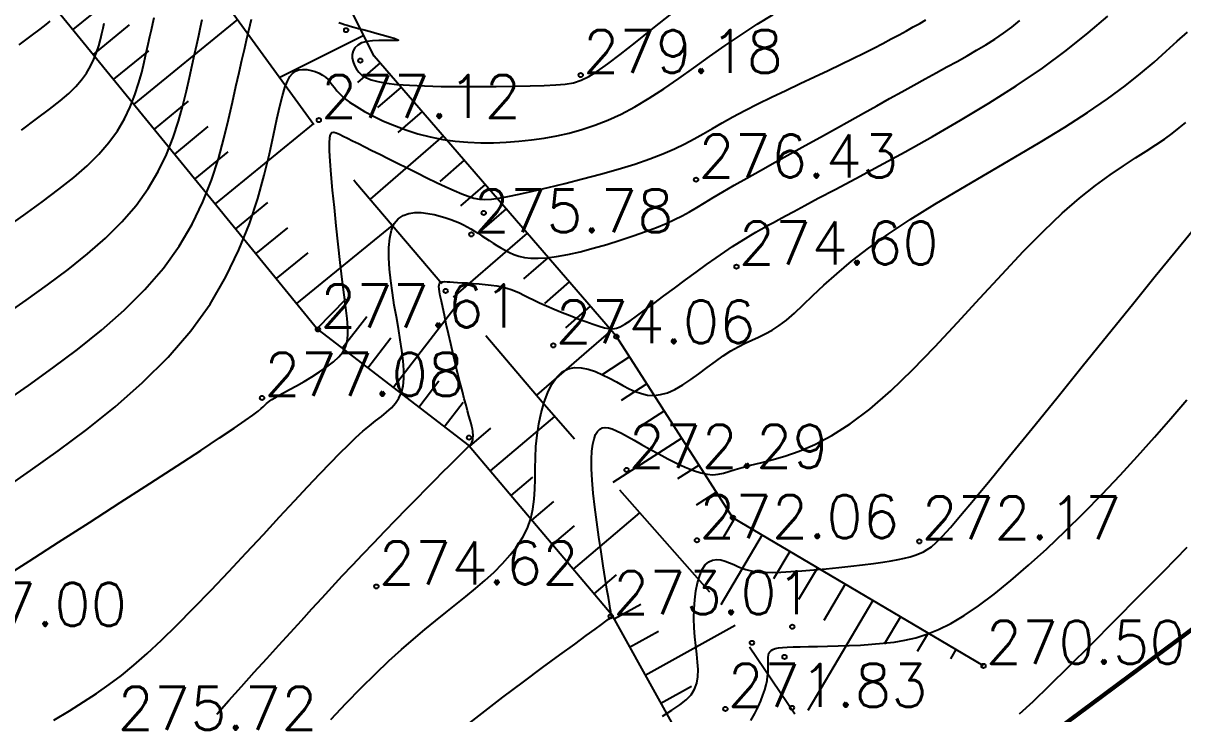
# Model space of a CAD drawing. Extents: x 524954 to 526204, y 9523489 to 9524010.
# Drawn here: x 525968.85 to 525995.9, y 9523694.08 to 9523710.19 of the extents above; entities that cross this region are included whole.
import ezdxf

# ---------------------------------------------------------------- set-up
doc = ezdxf.new("R2010")
doc.units = 0
doc.header["$PDMODE"] = 33
doc.header["$PDSIZE"] = 0.1
doc.linetypes.add('ACAD_ISO12W100', pattern=[21, 12, -3, 0, -3, 0, -3])
doc.linetypes.add('CACHE2', pattern=[4.7625, 3.175, -1.5875])
for name, color, linetype in [('Bas_Talus', 40, 'CACHE2'), ('Bord Fleuve', 4, 'ACAD_ISO12W100'), ('CN_01_00', 3, 'Continuous'), ('CN_02_00', 4, 'Continuous'), ('CN_05_00', 6, 'Continuous'), ('CN_10_00', 1, 'Continuous'), ('Haut_Talus', 30, 'Continuous'), ('Talus', 2, 'Continuous'), ('TopoAlt', 3, 'Continuous'), ('TOPOJIS', 7, 'Continuous')]:
    doc.layers.add(name, color=color, linetype=linetype)
doc.styles.add('Simplex 1.0', font='Simplex.shx', dxfattribs={"width": 0.99, "height": 1})

# ---------------------------------------------------------------- blocks, each defined once
blk = doc.blocks.new('TCPOINT M')
at = {"color": 0}
blk.add_point((0, 0), dxfattribs=at)
at = {"layer": 'TopoAlt', "style": 'Simplex 1.0', "width": 0.99}
blk.add_attdef('ALT', (0.15, 0.15), '', height=1, dxfattribs=at)

msp = doc.modelspace()

# ---------------------------------------------------------------- hatches: boundary and pattern name
at = {"layer": 'Bord Fleuve', "ltscale": 0.5}
h = msp.add_hatch(dxfattribs=at)
h.set_pattern_fill('ANSI33', color=256, scale=2, angle=330, style=0)
h.paths.add_polyline_path([(526101.715, 9523771.778), (526101.498, 9523728.689), (526067.042, 9523702.1), (526048.223, 9523678.528), (526031.816, 9523676.184), (526027.837, 9523671.249), (526016.46, 9523661.911), (526012.684, 9523655.259), (526010.342, 9523652.337), (526009.349, 9523649.826), (526002.836, 9523644.901), (526001.359, 9523638.704), (525998.552, 9523634.868), (525992.641, 9523630.59), (525971.373, 9523621.771), (525946.333, 9523622.282), (525936.503, 9523619.892), (525930.695, 9523617.923), (525919.699, 9523615.395), (525895.841, 9523612.948), (525885.599, 9523613.628), (525875.196, 9523613.421), (525867.372, 9523614.558), (525859.164, 9523613.749), (525850.68, 9523611.584), (525842.877, 9523609.413), (525834.137, 9523605.724), (525821.783, 9523602.11), (525815.903, 9523600.185), (525796.184, 9523594.113), (525774.026, 9523585.199), (525767.099, 9523581.761), (525763.989, 9523580.32), (525760.33, 9523578.539), (525748.039, 9523572.413), (525744.059, 9523571.766), (525739.195, 9523569.005), (525726.381, 9523563.785), (525719.788, 9523561.814), (525707.248, 9523554.536), (525700.147, 9523552.212), (525692.212, 9523549.16), (525674.921, 9523545.702), (525662.522, 9523542.332), (525644.942, 9523541.016), (525635.899, 9523540.053), (525621.612, 9523536.522), (525609.298, 9523533.789), (525593.484, 9523529.477), (525590.482, 9523529.837), (525587.338, 9523528.188), (525575.413, 9523524.864), (525573.541, 9523524.376), (525537.559, 9523507.804), (525536.053, 9523507.312), (525509.961, 9523500.658), (525472.702, 9523501.018), (525453.195, 9523495.13), (525425.264, 9523493.316), (525409.725, 9523500.229), (525383.624, 9523517.145), (525374.857, 9523528.592), (525397.503, 9523550.219), (525408.728, 9523544.096), (525423.511, 9523536.311), (525445.736, 9523537.578), (525453.966, 9523539.782), (525464.454, 9523546.087), (525473.153, 9523547.827), (525482.046, 9523548.599), (525491.438, 9523548.246), (525499.251, 9523546.152), (525510.455, 9523545.914), (525524.182, 9523548.573), (525533.752, 9523550.446), (525539.312, 9523550.42), (525543.959, 9523554.529), (525548.966, 9523556.567), (525556.157, 9523559.482), (525565.701, 9523562.659), (525575.687, 9523565.927), (525586.045, 9523569.089), (525592.726, 9523570.833), (525599.232, 9523573.013), (525615.849, 9523577.326), (525625.16, 9523582.583), (525628.685, 9523586.517), (525632.523, 9523586.625), (525648.079, 9523583.088), (525655.429, 9523583.638), (525665.347, 9523586.334), (525670.505, 9523587.365), (525674.974, 9523592.31), (525681.363, 9523595.427), (525690.374, 9523596.897), (525696.726, 9523596.667), (525703.112, 9523600.372), (525712.502, 9523603.181), (525720.951, 9523606.622), (525729.973, 9523611.744), (525735.094, 9523612.577), (525741.896, 9523615.967), (525746.088, 9523618.007), (525749.05, 9523619.379), (525756.94, 9523623.296), (525766.831, 9523627.898), (525804.249, 9523638.101), (525817.576, 9523642.025), (525828.432, 9523644.919), (525839.805, 9523649.896), (525846.166, 9523651.166), (525855.839, 9523655.822), (525867.776, 9523655.711), (525877.503, 9523655.632), (525886.144, 9523654.198), (525894.786, 9523653.829), (525911.157, 9523655.506), (525918.652, 9523656.801), (525925.004, 9523658.249), (525933.183, 9523660.832), (525939.613, 9523663.374), (525944.509, 9523665.893), (525950.393, 9523669.022), (525957.623, 9523672.73), (525962.986, 9523676.276), (525970.165, 9523679.965), (525973.599, 9523682.924), (525976.261, 9523684.646), (525980.145, 9523686.246), (525987.591, 9523689.162), (525991.967, 9523692.966), (525998.543, 9523697.851), (526003.542, 9523703.73), (526012.581, 9523711.677), (526026.66, 9523716.709), (526030.85, 9523726.011), (526046.387, 9523740.613), (526052.355, 9523745.599), (526061.927, 9523759.011), (526073.275, 9523760.379), (526077.818, 9523761.95), (526083.981, 9523762.217)])
h.paths.add_polyline_path([(525512.661, 9523516.101), (525534.357, 9523523.257), (525535.319, 9523520.342), (525513.623, 9523513.186)], flags=24)
h.paths.add_polyline_path([(525743.331, 9523593.045), (525764.315, 9523602.078), (525765.529, 9523599.259), (525744.545, 9523590.226)], flags=24)
h.paths.add_polyline_path([(525983.194, 9523662.071), (526001.508, 9523675.73), (526003.343, 9523673.269), (525985.029, 9523659.611)], flags=24)

# ---------------------------------------------------------------- linework, layer by layer
at = {"layer": 'Bas_Talus', "flags": 128}
msp.add_lwpolyline([(525970.262, 9523719.035), (525970.196, 9523717.311), (525973.155, 9523711.239), (525976.613, 9523706.474), (525980.955, 9523701.353), (525985.193, 9523696.546), (525986.851, 9523694.081)], dxfattribs=at)
at = {"layer": 'Bord Fleuve', "ltscale": 0.35, "flags": 128}
msp.add_lwpolyline([(525394.875, 9523547.688, 0.1, 0.1, 0), (525407.137, 9523541.702, 0.1, 0.1, 0), (525423.511, 9523536.311, 0.1, 0.1, 0), (525445.736, 9523537.578, 0.1, 0.1, 0), (525453.966, 9523539.782, 0.1, 0.1, 0), (525464.454, 9523546.087, 0.1, 0.1, 0), (525473.153, 9523547.827, 0.1, 0.1, 0), (525482.046, 9523548.599, 0.1, 0.1, 0), (525491.438, 9523548.246, 0.1, 0.1, 0), (525499.251, 9523546.152, 0.1, 0.1, 0), (525510.455, 9523545.914, 0.1, 0.1, 0), (525524.182, 9523548.573, 0.1, 0.1, 0), (525533.752, 9523550.446, 0.1, 0.1, 0), (525539.312, 9523550.42, 0.1, 0.1, 0), (525543.959, 9523554.529, 0.1, 0.1, 0), (525548.966, 9523556.567, 0.1, 0.1, 0), (525556.157, 9523559.482, 0.1, 0.1, 0), (525565.701, 9523562.659, 0.1, 0.1, 0), (525575.687, 9523565.927, 0.1, 0.1, 0), (525586.045, 9523569.089, 0.1, 0.1, 0), (525592.726, 9523570.833, 0.1, 0.1, 0), (525599.232, 9523573.013, 0.1, 0.1, 0), (525615.849, 9523577.326, 0.1, 0.1, 0), (525625.16, 9523582.583, 0.1, 0.1, 0), (525628.685, 9523586.517, 0.1, 0.1, 0), (525632.523, 9523586.625, 0.1, 0.1, 0), (525648.079, 9523583.088, 0.1, 0.1, 0), (525655.429, 9523583.638, 0.1, 0.1, 0), (525665.347, 9523586.334, 0.1, 0.1, 0), (525670.505, 9523587.365, 0.1, 0.1, 0), (525674.974, 9523592.31, 0.1, 0.1, 0), (525674.974, 9523592.31, 0.1, 0.1, 0), (525681.363, 9523595.427, 0.1, 0.1, 0), (525681.363, 9523595.427, 0.1, 0.1, 0), (525690.374, 9523596.897, 0.1, 0.1, 0), (525696.726, 9523596.667, 0.1, 0.1, 0), (525703.112, 9523600.372, 0.1, 0.1, 0), (525712.502, 9523603.181, 0.1, 0.1, 0), (525712.502, 9523603.181, 0.1, 0.1, 0), (525720.951, 9523606.622, 0.1, 0.1, 0), (525729.973, 9523611.744, 0.1, 0.1, 0), (525735.094, 9523612.577, 0.1, 0.1, 0), (525741.896, 9523615.967, 0.1, 0.1, 0), (525746.088, 9523618.007, 0.1, 0.1, 0), (525749.05, 9523619.379, 0.1, 0.1, 0), (525756.94, 9523623.296, 0.1, 0.1, 0), (525766.831, 9523627.898, 0.1, 0.1, 0), (525804.249, 9523638.101, 0.1, 0.1, 0), (525817.576, 9523642.025, 0.1, 0.1, 0), (525828.432, 9523644.919, 0.1, 0.1, 0), (525839.805, 9523649.896, 0.1, 0.1, 0), (525846.166, 9523651.166, 0.1, 0.1, 0), (525855.839, 9523655.822, 0.1, 0.1, 0), (525867.776, 9523655.711, 0.1, 0.1, 0), (525877.503, 9523655.632, 0.1, 0.1, 0), (525886.144, 9523654.198, 0.1, 0.1, 0), (525894.786, 9523653.829, 0.1, 0.1, 0), (525911.157, 9523655.506, 0.1, 0.1, 0), (525918.652, 9523656.801, 0.1, 0.1, 0), (525925.004, 9523658.249, 0.1, 0.1, 0), (525933.183, 9523660.832, 0.1, 0.1, 0), (525939.613, 9523663.374, 0.1, 0.1, 0), (525944.509, 9523665.893, 0.1, 0.1, 0), (525950.393, 9523669.022, 0.1, 0.1, 0), (525957.623, 9523672.73, 0.1, 0.1, 0), (525962.986, 9523676.276, 0.1, 0.1, 0), (525970.165, 9523679.965, 0.1, 0.1, 0), (525970.165, 9523679.965, 0.1, 0.1, 0), (525973.599, 9523682.924, 0.1, 0.1, 0), (525976.261, 9523684.646, 0.1, 0.1, 0), (525980.145, 9523686.246, 0.1, 0.1, 0), (525987.591, 9523689.162, 0.1, 0.1, 0), (525991.967, 9523692.966, 0.1, 0.1, 0), (525998.543, 9523697.851, 0.1, 0.1, 0), (526003.542, 9523703.73, 0.1, 0.1, 0), (526012.581, 9523711.677, 0.1, 0.1, 0), (526026.66, 9523716.709, 0.1, 0.1, 0), (526030.85, 9523726.011, 0.1, 0.1, 0), (526046.387, 9523740.613, 0.1, 0.1, 0), (526052.355, 9523745.599, 0.1, 0.1, 0), (526061.927, 9523759.011, 0.1, 0.1, 0), (526073.275, 9523760.379, 0.1, 0.1, 0), (526077.818, 9523761.95, 0.1, 0.1, 0), (526083.981, 9523762.217, 0.1, 0.1, 0), (526101.715, 9523771.778, 0, 0, 0)], format="xyseb", dxfattribs=at)
at = {"layer": 'CN_01_00', "flags": 128}
for points, elevation in [([(525976.212, 9523710.207), (525976.282, 9523710.182), (525976.346, 9523710.16), (525976.41, 9523710.14), (525976.482, 9523710.118), (525976.567, 9523710.094), (525976.673, 9523710.065), (525976.803, 9523710.031), (525976.951, 9523709.992), (525977.106, 9523709.951), (525977.256, 9523709.911), (525977.392, 9523709.872), (525977.503, 9523709.838), (525977.579, 9523709.811), (525977.61, 9523709.792), (525977.587, 9523709.784), (525977.519, 9523709.782), (525977.415, 9523709.785), (525977.287, 9523709.787), (525977.146, 9523709.786), (525977.002, 9523709.779), (525976.865, 9523709.76), (525976.746, 9523709.728), (525976.655, 9523709.679), (525976.589, 9523709.616), (525976.548, 9523709.542), (525976.529, 9523709.46), (525976.53, 9523709.373), (525976.547, 9523709.285), (525976.58, 9523709.198), (525976.625, 9523709.117), (525976.681, 9523709.043), (525976.753, 9523708.977), (525976.848, 9523708.919), (525976.97, 9523708.869), (525977.127, 9523708.826), (525977.324, 9523708.79), (525977.567, 9523708.762), (525977.862, 9523708.74), (525978.211, 9523708.724), (525978.604, 9523708.715), (525979.024, 9523708.711), (525979.457, 9523708.711), (525979.886, 9523708.714), (525980.297, 9523708.72), (525980.675, 9523708.728), (525981.004, 9523708.737), (525981.275, 9523708.747), (525981.498, 9523708.766), (525981.69, 9523708.8), (525981.869, 9523708.856), (525982.05, 9523708.943), (525982.251, 9523709.067), (525982.488, 9523709.237), (525982.779, 9523709.459), (525983.133, 9523709.738), (525983.539, 9523710.062), (525983.981, 9523710.416)], 279), ([(525968.368, 9523697.241), (525968.993, 9523697.642), (525969.678, 9523698.082), (525970.396, 9523698.542), (525971.115, 9523699.006), (525971.807, 9523699.453), (525972.443, 9523699.865), (525972.993, 9523700.225), (525973.435, 9523700.517), (525973.776, 9523700.746), (525974.029, 9523700.92), (525974.209, 9523701.048), (525974.33, 9523701.138), (525974.407, 9523701.2), (525974.452, 9523701.241), (525974.48, 9523701.271), (525974.504, 9523701.296), (525974.529, 9523701.32), (525974.559, 9523701.345), (525974.598, 9523701.374), (525974.65, 9523701.408), (525974.719, 9523701.45), (525974.809, 9523701.502), (525974.924, 9523701.566), (525975.066, 9523701.643), (525975.229, 9523701.733), (525975.405, 9523701.833), (525975.587, 9523701.941), (525975.767, 9523702.054), (525975.937, 9523702.17), (525976.089, 9523702.287), (525976.215, 9523702.403), (525976.309, 9523702.517), (525976.374, 9523702.635), (525976.413, 9523702.765), (525976.429, 9523702.914), (525976.426, 9523703.09), (525976.407, 9523703.3), (525976.377, 9523703.553), (525976.339, 9523703.855), (525976.295, 9523704.211), (525976.249, 9523704.608), (525976.201, 9523705.031), (525976.155, 9523705.463), (525976.111, 9523705.888), (525976.071, 9523706.291), (525976.038, 9523706.656), (525976.014, 9523706.967), (525975.999, 9523707.211), (525975.995, 9523707.392), (525976.002, 9523707.519), (525976.021, 9523707.598), (525976.052, 9523707.638), (525976.097, 9523707.646), (525976.155, 9523707.631), (525976.228, 9523707.599), (525976.316, 9523707.557), (525976.419, 9523707.507), (525976.538, 9523707.448), (525976.672, 9523707.381), (525976.822, 9523707.306), (525976.988, 9523707.222), (525977.17, 9523707.13), (525977.369, 9523707.03), (525977.584, 9523706.923), (525977.809, 9523706.811), (525978.04, 9523706.697), (525978.271, 9523706.584), (525978.497, 9523706.476), (525978.711, 9523706.375), (525978.908, 9523706.286), (525979.083, 9523706.21), (525979.233, 9523706.151), (525979.366, 9523706.109), (525979.493, 9523706.083), (525979.625, 9523706.074), (525979.773, 9523706.082), (525979.947, 9523706.105), (525980.159, 9523706.145), (525980.419, 9523706.201), (525980.735, 9523706.272), (525981.096, 9523706.356), (525981.49, 9523706.452), (525981.903, 9523706.557), (525982.32, 9523706.668), (525982.73, 9523706.784), (525983.117, 9523706.903), (525983.469, 9523707.021), (525983.776, 9523707.138), (525984.044, 9523707.254), (525984.283, 9523707.371), (525984.504, 9523707.489), (525984.716, 9523707.61), (525984.931, 9523707.736), (525985.157, 9523707.868), (525985.406, 9523708.007), (525985.685, 9523708.153), (525985.988, 9523708.306), (525986.31, 9523708.463), (525986.642, 9523708.621), (525986.977, 9523708.78), (525987.309, 9523708.935), (525987.629, 9523709.086), (525987.931, 9523709.229), (525988.208, 9523709.364), (525988.462, 9523709.489), (525988.694, 9523709.607), (525988.908, 9523709.718), (525989.104, 9523709.822), (525989.286, 9523709.92), (525989.456, 9523710.013), (525989.615, 9523710.101), (525989.767, 9523710.185), (525989.911, 9523710.267)], 277), ([(525968.395, 9523705.377), (525968.864, 9523705.711), (525969.292, 9523706.021), (525969.682, 9523706.314), (525970.032, 9523706.593), (525970.344, 9523706.864), (525970.617, 9523707.132), (525970.852, 9523707.402), (525971.05, 9523707.679), (525971.214, 9523707.959), (525971.349, 9523708.239), (525971.458, 9523708.515), (525971.545, 9523708.783), (525971.616, 9523709.039), (525971.674, 9523709.279), (525971.723, 9523709.499), (525971.768, 9523709.698), (525971.808, 9523709.876), (525971.844, 9523710.037), (525971.876, 9523710.184), (525971.905, 9523710.321)], 281), ([(525968.413, 9523701.35), (525968.972, 9523701.738), (525969.544, 9523702.148), (525970.117, 9523702.578), (525970.675, 9523703.026), (525971.205, 9523703.493), (525971.693, 9523703.975), (525972.125, 9523704.473), (525972.49, 9523704.984), (525972.793, 9523705.502), (525973.041, 9523706.019), (525973.243, 9523706.529), (525973.405, 9523707.024), (525973.536, 9523707.497), (525973.643, 9523707.94), (525973.734, 9523708.348), (525973.816, 9523708.714), (525973.889, 9523709.039), (525973.955, 9523709.326), (525974.014, 9523709.577), (525974.065, 9523709.796), (525974.109, 9523709.985), (525974.147, 9523710.147), (525974.178, 9523710.284)], 279), ([(525968.755, 9523709.684), (525969.04, 9523709.895), (525969.247, 9523710.05), (525969.39, 9523710.159), (525969.483, 9523710.234)], 283), ([(525979.059, 9523693.709), (525979.55, 9523694.09), (525980.043, 9523694.465), (525980.522, 9523694.825), (525980.97, 9523695.158), (525981.374, 9523695.456), (525981.718, 9523695.707), (525981.989, 9523695.907), (525982.195, 9523696.057), (525982.343, 9523696.166), (525982.444, 9523696.24), (525982.507, 9523696.286), (525982.542, 9523696.311), (525982.557, 9523696.322), (525982.562, 9523696.325), (525982.565, 9523696.327), (525982.568, 9523696.329), (525982.571, 9523696.331), (525982.573, 9523696.332), (525982.575, 9523696.333), (525982.576, 9523696.334), (525982.577, 9523696.336), (525982.578, 9523696.337), (525982.579, 9523696.338), (525982.579, 9523696.34), (525982.579, 9523696.341), (525982.579, 9523696.343), (525982.579, 9523696.345), (525982.578, 9523696.347), (525982.578, 9523696.349), (525982.578, 9523696.351), (525982.578, 9523696.354), (525982.578, 9523696.356), (525982.578, 9523696.359), (525982.578, 9523696.362), (525982.578, 9523696.364), (525982.578, 9523696.367), (525982.577, 9523696.37), (525982.577, 9523696.373), (525982.576, 9523696.378), (525982.573, 9523696.389), (525982.568, 9523696.414), (525982.56, 9523696.46), (525982.547, 9523696.534), (525982.528, 9523696.642), (525982.503, 9523696.792), (525982.47, 9523696.99), (525982.429, 9523697.24), (525982.382, 9523697.533), (525982.332, 9523697.858), (525982.28, 9523698.202), (525982.232, 9523698.553), (525982.187, 9523698.899), (525982.151, 9523699.23), (525982.125, 9523699.531), (525982.111, 9523699.795), (525982.109, 9523700.02), (525982.119, 9523700.21), (525982.139, 9523700.367), (525982.168, 9523700.494), (525982.206, 9523700.593), (525982.251, 9523700.667), (525982.303, 9523700.718), (525982.361, 9523700.748), (525982.427, 9523700.758), (525982.503, 9523700.751), (525982.59, 9523700.725), (525982.692, 9523700.683), (525982.81, 9523700.624), (525982.946, 9523700.551), (525983.102, 9523700.464), (525983.279, 9523700.363), (525983.473, 9523700.255), (525983.677, 9523700.142), (525983.887, 9523700.031), (525984.095, 9523699.927), (525984.297, 9523699.833), (525984.486, 9523699.756), (525984.658, 9523699.699), (525984.807, 9523699.667), (525984.94, 9523699.658), (525985.064, 9523699.667), (525985.187, 9523699.692), (525985.317, 9523699.73), (525985.46, 9523699.776), (525985.625, 9523699.828), (525985.82, 9523699.882), (525986.05, 9523699.937), (525986.315, 9523700.002), (525986.616, 9523700.087), (525986.951, 9523700.203), (525987.318, 9523700.361), (525987.717, 9523700.57), (525988.147, 9523700.843), (525988.606, 9523701.189), (525989.093, 9523701.615), (525989.601, 9523702.106), (525990.122, 9523702.642), (525990.648, 9523703.206), (525991.172, 9523703.776), (525991.686, 9523704.335), (525992.182, 9523704.863), (525992.651, 9523705.341), (525993.089, 9523705.754), (525993.494, 9523706.105), (525993.867, 9523706.402), (525994.208, 9523706.652), (525994.519, 9523706.865), (525994.8, 9523707.047), (525995.052, 9523707.206), (525995.276, 9523707.35), (525995.474, 9523707.485), (525995.652, 9523707.616), (525995.817, 9523707.744), (525995.976, 9523707.872)], 273), ([(525985.826, 9523693.925), (525985.917, 9523694.089), (525985.994, 9523694.242), (525986.058, 9523694.384), (525986.11, 9523694.516), (525986.151, 9523694.639), (525986.182, 9523694.753), (525986.204, 9523694.858), (525986.219, 9523694.956), (525986.228, 9523695.046), (525986.231, 9523695.13), (525986.231, 9523695.207), (525986.23, 9523695.277), (525986.229, 9523695.341), (525986.231, 9523695.398), (525986.237, 9523695.448), (525986.249, 9523695.492), (525986.268, 9523695.529), (525986.298, 9523695.559), (525986.34, 9523695.583), (525986.397, 9523695.601), (525986.47, 9523695.616), (525986.562, 9523695.626), (525986.676, 9523695.634), (525986.814, 9523695.639), (525986.977, 9523695.643), (525987.168, 9523695.647), (525987.382, 9523695.65), (525987.616, 9523695.655), (525987.865, 9523695.662), (525988.123, 9523695.671), (525988.387, 9523695.684), (525988.652, 9523695.702), (525988.914, 9523695.725), (525989.169, 9523695.755), (525989.421, 9523695.797), (525989.674, 9523695.855), (525989.934, 9523695.937), (525990.206, 9523696.046), (525990.494, 9523696.19), (525990.803, 9523696.372), (525991.139, 9523696.598), (525991.504, 9523696.872), (525991.895, 9523697.19), (525992.305, 9523697.545), (525992.728, 9523697.93), (525993.16, 9523698.339), (525993.594, 9523698.766), (525994.023, 9523699.205), (525994.443, 9523699.648), (525994.849, 9523700.09), (525995.241, 9523700.53), (525995.623, 9523700.969), (525995.997, 9523701.405)], 271)]:
    msp.add_lwpolyline(points, dxfattribs=dict(at, elevation=elevation))
at = {"layer": 'CN_02_00', "flags": 128}
for points, elevation in [([(525968.423, 9523699.337), (525969.026, 9523699.752), (525969.67, 9523700.211), (525970.334, 9523700.71), (525970.996, 9523701.243), (525971.635, 9523701.807), (525972.231, 9523702.397), (525972.761, 9523703.009), (525973.21, 9523703.637), (525973.582, 9523704.271), (525973.885, 9523704.899), (525974.129, 9523705.512), (525974.323, 9523706.097), (525974.475, 9523706.644), (525974.595, 9523707.141), (525974.691, 9523707.578), (525974.772, 9523707.947), (525974.841, 9523708.25), (525974.902, 9523708.495), (525974.959, 9523708.688), (525975.014, 9523708.835), (525975.071, 9523708.943), (525975.133, 9523709.018), (525975.204, 9523709.068), (525975.285, 9523709.097), (525975.375, 9523709.109), (525975.47, 9523709.105), (525975.567, 9523709.088), (525975.662, 9523709.059), (525975.753, 9523709.022), (525975.835, 9523708.977), (525975.906, 9523708.926), (525975.964, 9523708.873), (525976.014, 9523708.815), (525976.061, 9523708.753), (525976.111, 9523708.685), (525976.171, 9523708.612), (525976.246, 9523708.531), (525976.343, 9523708.443), (525976.468, 9523708.347), (525976.625, 9523708.242), (525976.812, 9523708.132), (525977.024, 9523708.019), (525977.26, 9523707.907), (525977.513, 9523707.8), (525977.782, 9523707.7), (525978.061, 9523707.611), (525978.348, 9523707.537), (525978.639, 9523707.479), (525978.933, 9523707.438), (525979.228, 9523707.412), (525979.525, 9523707.4), (525979.823, 9523707.401), (525980.12, 9523707.414), (525980.417, 9523707.437), (525980.712, 9523707.469), (525981.005, 9523707.51), (525981.297, 9523707.561), (525981.59, 9523707.626), (525981.886, 9523707.706), (525982.185, 9523707.806), (525982.49, 9523707.926), (525982.803, 9523708.07), (525983.124, 9523708.24), (525983.455, 9523708.438), (525983.795, 9523708.66), (525984.144, 9523708.899), (525984.499, 9523709.15), (525984.861, 9523709.408), (525985.228, 9523709.666), (525985.598, 9523709.92), (525985.972, 9523710.163), (525986.347, 9523710.391)], 278), ([(525968.809, 9523707.697), (525969.166, 9523707.958), (525969.464, 9523708.182), (525969.711, 9523708.376), (525969.914, 9523708.549), (525970.08, 9523708.71), (525970.216, 9523708.867), (525970.33, 9523709.026), (525970.425, 9523709.187), (525970.502, 9523709.349), (525970.565, 9523709.508), (525970.616, 9523709.662), (525970.656, 9523709.81), (525970.69, 9523709.948), (525970.718, 9523710.075), (525970.744, 9523710.189)], 282), ([(525969.567, 9523693.93), (525969.93, 9523694.151), (525970.26, 9523694.357), (525970.565, 9523694.557), (525970.857, 9523694.761), (525971.144, 9523694.977), (525971.436, 9523695.215), (525971.744, 9523695.484), (525972.076, 9523695.794), (525972.44, 9523696.15), (525972.828, 9523696.543), (525973.234, 9523696.964), (525973.646, 9523697.398), (525974.056, 9523697.836), (525974.455, 9523698.264), (525974.834, 9523698.672), (525975.183, 9523699.048), (525975.495, 9523699.382), (525975.773, 9523699.676), (525976.02, 9523699.933), (525976.24, 9523700.157), (525976.437, 9523700.352), (525976.615, 9523700.522), (525976.778, 9523700.669), (525976.929, 9523700.798), (525977.073, 9523700.912), (525977.207, 9523701.017), (525977.33, 9523701.117), (525977.441, 9523701.217), (525977.536, 9523701.323), (525977.615, 9523701.439), (525977.676, 9523701.571), (525977.716, 9523701.722), (525977.734, 9523701.898), (525977.734, 9523702.097), (525977.717, 9523702.315), (525977.688, 9523702.551), (525977.649, 9523702.801), (525977.604, 9523703.064), (525977.557, 9523703.336), (525977.509, 9523703.615), (525977.465, 9523703.897), (525977.428, 9523704.178), (525977.4, 9523704.452), (525977.385, 9523704.713), (525977.385, 9523704.955), (525977.404, 9523705.173), (525977.444, 9523705.361), (525977.509, 9523705.514), (525977.6, 9523705.628), (525977.714, 9523705.705), (525977.845, 9523705.751), (525977.988, 9523705.77), (525978.138, 9523705.769), (525978.29, 9523705.751), (525978.439, 9523705.723), (525978.58, 9523705.688), (525978.708, 9523705.651), (525978.825, 9523705.612), (525978.931, 9523705.572), (525979.03, 9523705.53), (525979.122, 9523705.486), (525979.21, 9523705.44), (525979.295, 9523705.392), (525979.379, 9523705.341), (525979.463, 9523705.287), (525979.549, 9523705.231), (525979.635, 9523705.174), (525979.724, 9523705.116), (525979.813, 9523705.058), (525979.905, 9523705), (525979.998, 9523704.945), (525980.094, 9523704.891), (525980.193, 9523704.84), (525980.298, 9523704.794), (525980.414, 9523704.755), (525980.544, 9523704.726), (525980.694, 9523704.708), (525980.866, 9523704.704), (525981.064, 9523704.715), (525981.294, 9523704.745), (525981.557, 9523704.794), (525981.846, 9523704.859), (525982.152, 9523704.939), (525982.467, 9523705.028), (525982.78, 9523705.125), (525983.084, 9523705.226), (525983.37, 9523705.327), (525983.627, 9523705.425), (525983.851, 9523705.518), (525984.048, 9523705.609), (525984.226, 9523705.699), (525984.396, 9523705.792), (525984.567, 9523705.891), (525984.747, 9523706), (525984.947, 9523706.12), (525985.175, 9523706.256), (525985.438, 9523706.409), (525985.733, 9523706.576), (525986.053, 9523706.756), (525986.391, 9523706.944), (525986.741, 9523707.138), (525987.097, 9523707.335), (525987.452, 9523707.531), (525987.799, 9523707.724), (525988.135, 9523707.91), (525988.457, 9523708.089), (525988.767, 9523708.262), (525989.064, 9523708.428), (525989.351, 9523708.588), (525989.627, 9523708.742), (525989.894, 9523708.89), (525990.151, 9523709.031), (525990.399, 9523709.167), (525990.639, 9523709.298), (525990.87, 9523709.428), (525991.094, 9523709.556), (525991.31, 9523709.686), (525991.519, 9523709.818), (525991.721, 9523709.955), (525991.916, 9523710.099), (525992.104, 9523710.25)], 276), ([(525976.031, 9523693.95), (525976.387, 9523694.327), (525976.735, 9523694.685), (525977.069, 9523695.016), (525977.383, 9523695.313), (525977.677, 9523695.581), (525977.955, 9523695.823), (525978.218, 9523696.043), (525978.469, 9523696.248), (525978.711, 9523696.442), (525978.946, 9523696.629), (525979.176, 9523696.814), (525979.403, 9523697.002), (525979.624, 9523697.192), (525979.836, 9523697.387), (525980.034, 9523697.584), (525980.216, 9523697.786), (525980.376, 9523697.991), (525980.511, 9523698.201), (525980.618, 9523698.414), (525980.694, 9523698.632), (525980.744, 9523698.855), (525980.773, 9523699.083), (525980.787, 9523699.317), (525980.793, 9523699.556), (525980.795, 9523699.802), (525980.8, 9523700.054), (525980.813, 9523700.314), (525980.84, 9523700.579), (525980.881, 9523700.845), (525980.936, 9523701.104), (525981.006, 9523701.349), (525981.089, 9523701.574), (525981.187, 9523701.771), (525981.298, 9523701.933), (525981.423, 9523702.053), (525981.562, 9523702.126), (525981.712, 9523702.157), (525981.87, 9523702.152), (525982.033, 9523702.118), (525982.2, 9523702.062), (525982.367, 9523701.989), (525982.531, 9523701.906), (525982.69, 9523701.82), (525982.842, 9523701.738), (525982.988, 9523701.662), (525983.131, 9523701.598), (525983.273, 9523701.548), (525983.417, 9523701.516), (525983.565, 9523701.507), (525983.719, 9523701.524), (525983.882, 9523701.57), (525984.056, 9523701.648), (525984.238, 9523701.752), (525984.426, 9523701.876), (525984.617, 9523702.012), (525984.809, 9523702.154), (525984.999, 9523702.294), (525985.184, 9523702.426), (525985.363, 9523702.543), (525985.532, 9523702.64), (525985.694, 9523702.722), (525985.852, 9523702.795), (525986.007, 9523702.866), (525986.163, 9523702.942), (525986.322, 9523703.029), (525986.487, 9523703.135), (525986.66, 9523703.265), (525986.844, 9523703.426), (525987.046, 9523703.616), (525987.273, 9523703.834), (525987.532, 9523704.077), (525987.83, 9523704.344), (525988.173, 9523704.634), (525988.57, 9523704.942), (525989.027, 9523705.269), (525989.547, 9523705.612), (525990.118, 9523705.966), (525990.723, 9523706.327), (525991.346, 9523706.692), (525991.969, 9523707.057), (525992.578, 9523707.416), (525993.154, 9523707.767), (525993.682, 9523708.104), (525994.149, 9523708.425), (525994.559, 9523708.728), (525994.919, 9523709.014), (525995.236, 9523709.283), (525995.519, 9523709.533), (525995.775, 9523709.767), (525996.012, 9523709.982)], 274), ([(525983.766, 9523694.028), (525983.985, 9523694.163), (525984.168, 9523694.287), (525984.316, 9523694.405), (525984.431, 9523694.525), (525984.513, 9523694.653), (525984.565, 9523694.793), (525984.591, 9523694.946), (525984.596, 9523695.111), (525984.586, 9523695.287), (525984.566, 9523695.473), (525984.542, 9523695.67), (525984.519, 9523695.874), (525984.502, 9523696.087), (525984.496, 9523696.306), (525984.501, 9523696.526), (525984.518, 9523696.742), (525984.546, 9523696.947), (525984.585, 9523697.137), (525984.634, 9523697.306), (525984.695, 9523697.447), (525984.765, 9523697.556), (525984.846, 9523697.628), (525984.935, 9523697.667), (525985.03, 9523697.678), (525985.129, 9523697.668), (525985.23, 9523697.641), (525985.332, 9523697.604), (525985.431, 9523697.561), (525985.526, 9523697.518), (525985.617, 9523697.48), (525985.707, 9523697.448), (525985.801, 9523697.421), (525985.905, 9523697.401), (525986.025, 9523697.387), (525986.165, 9523697.38), (525986.33, 9523697.379), (525986.527, 9523697.384), (525986.758, 9523697.397), (525987.017, 9523697.415), (525987.295, 9523697.438), (525987.585, 9523697.465), (525987.877, 9523697.494), (525988.163, 9523697.525), (525988.435, 9523697.557), (525988.685, 9523697.588), (525988.906, 9523697.618), (525989.099, 9523697.648), (525989.267, 9523697.678), (525989.414, 9523697.709), (525989.543, 9523697.742), (525989.657, 9523697.777), (525989.759, 9523697.816), (525989.852, 9523697.858), (525989.942, 9523697.909), (525990.038, 9523697.977), (525990.152, 9523698.077), (525990.296, 9523698.223), (525990.481, 9523698.427), (525990.719, 9523698.702), (525991.022, 9523699.064), (525991.401, 9523699.524), (525991.862, 9523700.089), (525992.39, 9523700.738), (525992.962, 9523701.445), (525993.557, 9523702.18), (525994.152, 9523702.917), (525994.727, 9523703.627), (525995.258, 9523704.284), (525995.725, 9523704.858), (525996.112, 9523705.331)], 272)]:
    msp.add_lwpolyline(points, dxfattribs=dict(at, elevation=elevation))
at = {"layer": 'CN_05_00', "elevation": 275, "flags": 128}
msp.add_lwpolyline([(525973.371, 9523694.075), (525973.653, 9523694.393), (525973.945, 9523694.719), (525974.241, 9523695.048), (525974.533, 9523695.372), (525974.817, 9523695.684), (525975.085, 9523695.98), (525975.341, 9523696.26), (525975.586, 9523696.529), (525975.826, 9523696.789), (525976.061, 9523697.044), (525976.296, 9523697.297), (525976.534, 9523697.55), (525976.779, 9523697.807), (525977.03, 9523698.071), (525977.287, 9523698.337), (525977.542, 9523698.601), (525977.793, 9523698.858), (525978.033, 9523699.104), (525978.259, 9523699.332), (525978.464, 9523699.54), (525978.645, 9523699.722), (525978.797, 9523699.874), (525978.923, 9523699.999), (525979.026, 9523700.099), (525979.107, 9523700.18), (525979.171, 9523700.242), (525979.219, 9523700.291), (525979.256, 9523700.33), (525979.283, 9523700.361), (525979.303, 9523700.387), (525979.318, 9523700.411), (525979.328, 9523700.432), (525979.335, 9523700.45), (525979.339, 9523700.467), (525979.341, 9523700.483), (525979.342, 9523700.498), (525979.343, 9523700.514), (525979.344, 9523700.53), (525979.346, 9523700.548), (525979.347, 9523700.57), (525979.347, 9523700.596), (525979.345, 9523700.629), (525979.34, 9523700.669), (525979.331, 9523700.718), (525979.319, 9523700.778), (525979.301, 9523700.849), (525979.278, 9523700.933), (525979.251, 9523701.032), (525979.219, 9523701.147), (525979.183, 9523701.279), (525979.142, 9523701.429), (525979.097, 9523701.6), (525979.048, 9523701.792), (525978.995, 9523702.005), (525978.94, 9523702.233), (525978.883, 9523702.471), (525978.828, 9523702.711), (525978.774, 9523702.946), (525978.723, 9523703.17), (525978.678, 9523703.375), (525978.639, 9523703.555), (525978.607, 9523703.705), (525978.583, 9523703.826), (525978.566, 9523703.921), (525978.556, 9523703.994), (525978.552, 9523704.049), (525978.554, 9523704.088), (525978.562, 9523704.115), (525978.575, 9523704.134), (525978.592, 9523704.147), (525978.617, 9523704.155), (525978.649, 9523704.159), (525978.69, 9523704.16), (525978.743, 9523704.158), (525978.808, 9523704.154), (525978.887, 9523704.149), (525978.982, 9523704.143), (525979.093, 9523704.136), (525979.217, 9523704.129), (525979.351, 9523704.12), (525979.491, 9523704.11), (525979.632, 9523704.097), (525979.771, 9523704.081), (525979.903, 9523704.062), (525980.026, 9523704.038), (525980.136, 9523704.01), (525980.237, 9523703.977), (525980.333, 9523703.939), (525980.429, 9523703.896), (525980.529, 9523703.848), (525980.638, 9523703.794), (525980.76, 9523703.734), (525980.899, 9523703.668), (525981.06, 9523703.596), (525981.236, 9523703.521), (525981.423, 9523703.444), (525981.613, 9523703.369), (525981.801, 9523703.296), (525981.981, 9523703.229), (525982.146, 9523703.17), (525982.291, 9523703.122), (525982.411, 9523703.086), (525982.513, 9523703.064), (525982.603, 9523703.06), (525982.69, 9523703.074), (525982.782, 9523703.108), (525982.886, 9523703.166), (525983.01, 9523703.248), (525983.163, 9523703.357), (525983.349, 9523703.493), (525983.564, 9523703.652), (525983.799, 9523703.826), (525984.047, 9523704.011), (525984.301, 9523704.199), (525984.553, 9523704.384), (525984.795, 9523704.559), (525985.019, 9523704.719), (525985.221, 9523704.858), (525985.4, 9523704.978), (525985.559, 9523705.081), (525985.701, 9523705.17), (525985.829, 9523705.246), (525985.944, 9523705.313), (525986.051, 9523705.373), (525986.151, 9523705.428), (525986.249, 9523705.483), (525986.354, 9523705.541), (525986.479, 9523705.609), (525986.634, 9523705.694), (525986.832, 9523705.8), (525987.083, 9523705.935), (525987.401, 9523706.104), (525987.795, 9523706.313), (525988.273, 9523706.567), (525988.822, 9523706.861), (525989.425, 9523707.189), (525990.064, 9523707.546), (525990.721, 9523707.926), (525991.379, 9523708.322), (525992.02, 9523708.73), (525992.627, 9523709.143), (525993.185, 9523709.555), (525993.693, 9523709.96), (525994.152, 9523710.353)], dxfattribs=at)
at = {"layer": 'CN_10_00', "flags": 128}
for points, elevation in [([(525968.404, 9523703.364), (525968.918, 9523703.725), (525969.418, 9523704.085), (525969.899, 9523704.446), (525970.354, 9523704.809), (525970.774, 9523705.178), (525971.155, 9523705.554), (525971.489, 9523705.938), (525971.77, 9523706.332), (525972.004, 9523706.731), (525972.195, 9523707.129), (525972.35, 9523707.522), (525972.475, 9523707.903), (525972.576, 9523708.268), (525972.658, 9523708.61), (525972.729, 9523708.924), (525972.792, 9523709.206), (525972.849, 9523709.459), (525972.9, 9523709.689), (525972.946, 9523709.898), (525972.988, 9523710.093), (525973.025, 9523710.277)], 280), ([(525992.091, 9523694.08), (525992.409, 9523694.37), (525992.792, 9523694.737), (525993.248, 9523695.185), (525993.763, 9523695.699), (525994.317, 9523696.256), (525994.889, 9523696.834), (525995.458, 9523697.411), (525996.003, 9523697.966)], 270)]:
    msp.add_lwpolyline(points, dxfattribs=dict(at, elevation=elevation))
at = {"layer": 'Haut_Talus', "flags": 128}
for points in [[(525991.254, 9523695.197), (525985.409, 9523698.654), (525982.692, 9523702.879), (525977.042, 9523709.418), (525975.084, 9523713.321), (525971.506, 9523717.952), (525971.323, 9523723.72)], [(525969.535, 9523722.498), (525968.865, 9523715.711), (525969.351, 9523710.858), (525975.728, 9523703.044), (525979.256, 9523700.33), (525982.568, 9523696.414), (525984.876, 9523692.254)]]:
    msp.add_lwpolyline(points, dxfattribs=at)
at = {"layer": 'Talus'}
for p, q in [((525970.017, 9523710.042), (525970.904, 9523710.767)), ((525970.491, 9523709.461), (525971.333, 9523710.148)), ((525971.439, 9523708.299), (525973.857, 9523710.272)), ((525976.798, 9523709.904), (525974.838, 9523708.921)), ((525970.965, 9523708.88), (525971.782, 9523709.547)), ((525977.177, 9523709.262), (525976.647, 9523708.804)), ((525977.667, 9523708.694), (525977.121, 9523708.223)), ((525971.913, 9523707.718), (525972.708, 9523708.367)), ((525978.158, 9523708.127), (525977.595, 9523707.641)), ((525972.388, 9523707.137), (525973.171, 9523707.777)), ((525973.336, 9523705.975), (525975.622, 9523707.84)), ((525978.648, 9523707.559), (525976.943, 9523706.086)), ((525972.862, 9523706.556), (525973.635, 9523707.187)), ((525979.138, 9523706.992), (525978.568, 9523706.499)), ((525979.629, 9523706.424), (525979.057, 9523705.93)), ((525973.81, 9523705.394), (525974.561, 9523706.006)), ((525980.119, 9523705.857), (525979.545, 9523705.361)), ((525974.284, 9523704.813), (525975.024, 9523705.416)), ((525975.233, 9523703.65), (525977.464, 9523705.471)), ((525980.609, 9523705.289), (525978.883, 9523703.797)), ((525974.758, 9523704.231), (525975.498, 9523704.835)), ((525981.1, 9523704.722), (525980.522, 9523704.223)), ((525981.59, 9523704.154), (525981.011, 9523703.654)), ((525975.707, 9523703.069), (525976.389, 9523703.756)), ((525977.485, 9523701.692), (525978.999, 9523703.66)), ((525976.296, 9523702.606), (525976.866, 9523703.348)), ((525982.08, 9523703.587), (525981.5, 9523703.085)), ((525976.89, 9523702.149), (525977.428, 9523702.848)), ((525982.571, 9523703.019), (525980.823, 9523701.509)), ((525982.997, 9523702.404), (525982.366, 9523701.998)), ((525978.079, 9523701.235), (525978.551, 9523701.848)), ((525983.403, 9523701.773), (525982.803, 9523701.388)), ((525978.674, 9523700.777), (525979.113, 9523701.348)), ((525979.75, 9523699.745), (525981.252, 9523701.016)), ((525983.809, 9523701.143), (525983.241, 9523700.778)), ((525979.266, 9523700.318), (525979.764, 9523700.739)), ((525984.214, 9523700.512), (525982.607, 9523699.479)), ((525984.62, 9523699.881), (525984.116, 9523699.557)), ((525980.235, 9523699.172), (525980.739, 9523699.599)), ((525980.719, 9523698.6), (525981.228, 9523699.03)), ((525985.025, 9523699.25), (525984.554, 9523698.947)), ((525981.688, 9523697.455), (525983.237, 9523698.765)), ((525985.444, 9523698.633), (525985.164, 9523698.16)), ((525981.203, 9523698.027), (525981.716, 9523698.461)), ((525986.09, 9523698.251), (525985.126, 9523696.622)), ((525986.735, 9523697.869), (525986.356, 9523697.228)), ((525987.381, 9523697.488), (525986.941, 9523696.744)), ((525982.172, 9523696.882), (525982.692, 9523697.322)), ((525988.027, 9523697.106), (525987.526, 9523696.259)), ((525982.635, 9523696.294), (525983.257, 9523696.64)), ((525988.672, 9523696.724), (525987.154, 9523694.158)), ((525989.318, 9523696.342), (525988.938, 9523695.701)), ((525983.362, 9523694.983), (525985.461, 9523696.147)), ((525982.999, 9523695.638), (525983.669, 9523696.01)), ((525989.963, 9523695.96), (525989.71, 9523695.533)), ((525990.609, 9523695.578), (525990.482, 9523695.365)), ((525983.726, 9523694.327), (525984.445, 9523694.725))]:
    msp.add_line(p, q, dxfattribs=at)

# ---------------------------------------------------------------- block references
at = {"layer": 'TOPOJIS'}
for p in [(525976.386, 9523710.026, 278.91), (525976.717, 9523709.316, 279.49), (525979.595, 9523705.763, 276.8), (525978.707, 9523703.944, 274.86), (525982.692, 9523702.879, 274.93), (525979.254, 9523700.524, 275.06), (525985.409, 9523698.654, 272.57), (525986.792, 9523696.11, 271.49), (525985.852, 9523695.736, 271.18), (525986.612, 9523695.406, 270.74), (525986.787, 9523694.22, 270.29)]:
    msp.add_blockref('TCPOINT M', p, dxfattribs=at)
ref = msp.add_blockref('TCPOINT M', (525981.859, 9523708.977, 279.18), dxfattribs=at)
ref.add_attrib('ALT', '279.18', (525981.909, 9523709.027, 279.18), dxfattribs={"layer": 'TopoAlt', "height": 1, "style": 'Simplex 1.0', "width": 0.99})
ref = msp.add_blockref('TCPOINT M', (525975.749, 9523707.928, 277.12), dxfattribs=at)
ref.add_attrib('ALT', '277.12', (525975.799, 9523707.978, 277.12), dxfattribs={"layer": 'TopoAlt', "height": 1, "style": 'Simplex 1.0', "width": 0.99})
ref = msp.add_blockref('TCPOINT M', (525984.55, 9523706.539, 276.43), dxfattribs=at)
ref.add_attrib('ALT', '276.43', (525984.6, 9523706.589, 276.43), dxfattribs={"layer": 'TopoAlt', "height": 1, "style": 'Simplex 1.0', "width": 0.99})
ref = msp.add_blockref('TCPOINT M', (525979.308, 9523705.263, 275.78), dxfattribs=at)
ref.add_attrib('ALT', '275.78', (525979.358, 9523705.313, 275.78), dxfattribs={"layer": 'TopoAlt', "height": 1, "style": 'Simplex 1.0', "width": 0.99})
ref = msp.add_blockref('TCPOINT M', (525985.492, 9523704.51, 274.6), dxfattribs=at)
ref.add_attrib('ALT', '274.60', (525985.542, 9523704.56, 274.6), dxfattribs={"layer": 'TopoAlt', "height": 1, "style": 'Simplex 1.0', "width": 0.99})
ref = msp.add_blockref('TCPOINT M', (525975.728, 9523703.044, 277.61), dxfattribs=at)
ref.add_attrib('ALT', '277.61', (525975.778, 9523703.094, 277.61), dxfattribs={"layer": 'TopoAlt', "height": 1, "style": 'Simplex 1.0', "width": 0.99})
ref = msp.add_blockref('TCPOINT M', (525981.219, 9523702.673, 274.06), dxfattribs=at)
ref.add_attrib('ALT', '274.06', (525981.269, 9523702.723, 274.06), dxfattribs={"layer": 'TopoAlt', "height": 1, "style": 'Simplex 1.0', "width": 0.99})
ref = msp.add_blockref('TCPOINT M', (525974.424, 9523701.449, 277.08), dxfattribs=at)
ref.add_attrib('ALT', '277.08', (525974.474, 9523701.499, 277.08), dxfattribs={"layer": 'TopoAlt', "height": 1, "style": 'Simplex 1.0', "width": 0.99})
ref = msp.add_blockref('TCPOINT M', (525982.927, 9523699.77, 272.29), dxfattribs=at)
ref.add_attrib('ALT', '272.29', (525982.977, 9523699.82, 272.29), dxfattribs={"layer": 'TopoAlt', "height": 1, "style": 'Simplex 1.0', "width": 0.99})
ref = msp.add_blockref('TCPOINT M', (525984.569, 9523698.129, 272.06), dxfattribs=at)
ref.add_attrib('ALT', '272.06', (525984.619, 9523698.179, 272.06), dxfattribs={"layer": 'TopoAlt', "height": 1, "style": 'Simplex 1.0', "width": 0.99})
ref = msp.add_blockref('TCPOINT M', (525989.757, 9523698.101, 272.17), dxfattribs=at)
ref.add_attrib('ALT', '272.17', (525989.807, 9523698.151, 272.17), dxfattribs={"layer": 'TopoAlt', "height": 1, "style": 'Simplex 1.0', "width": 0.99})
ref = msp.add_blockref('TCPOINT M', (525977.093, 9523697.05, 274.62), dxfattribs=at)
ref.add_attrib('ALT', '274.62', (525977.143, 9523697.1, 274.62), dxfattribs={"layer": 'TopoAlt', "height": 1, "style": 'Simplex 1.0', "width": 0.99})
ref = msp.add_blockref('TCPOINT M', (525982.559, 9523696.354, 273.01), dxfattribs=at)
ref.add_attrib('ALT', '273.01', (525982.609, 9523696.404, 273.01), dxfattribs={"layer": 'TopoAlt', "height": 1, "style": 'Simplex 1.0', "width": 0.99})
ref = msp.add_blockref('TCPOINT M', (525966.557, 9523696.082, 277), dxfattribs=at)
ref.add_attrib('ALT', '277.00', (525966.607, 9523696.132, 277), dxfattribs={"layer": 'TopoAlt', "height": 1, "style": 'Simplex 1.0', "width": 0.99})
ref = msp.add_blockref('TCPOINT M', (525991.254, 9523695.197, 270.5), dxfattribs=at)
ref.add_attrib('ALT', '270.50', (525991.304, 9523695.247, 270.5), dxfattribs={"layer": 'TopoAlt', "height": 1, "style": 'Simplex 1.0', "width": 0.99})
ref = msp.add_blockref('TCPOINT M', (525985.233, 9523694.195, 271.83), dxfattribs=at)
ref.add_attrib('ALT', '271.83', (525985.283, 9523694.245, 271.83), dxfattribs={"layer": 'TopoAlt', "height": 1, "style": 'Simplex 1.0', "width": 0.99})
ref = msp.add_blockref('TCPOINT M', (525971.003, 9523693.66, 275.72), dxfattribs=at)
ref.add_attrib('ALT', '275.72', (525971.053, 9523693.71, 275.72), dxfattribs={"layer": 'TopoAlt', "height": 1, "style": 'Simplex 1.0', "width": 0.99})

doc.saveas('drawing.dxf')
